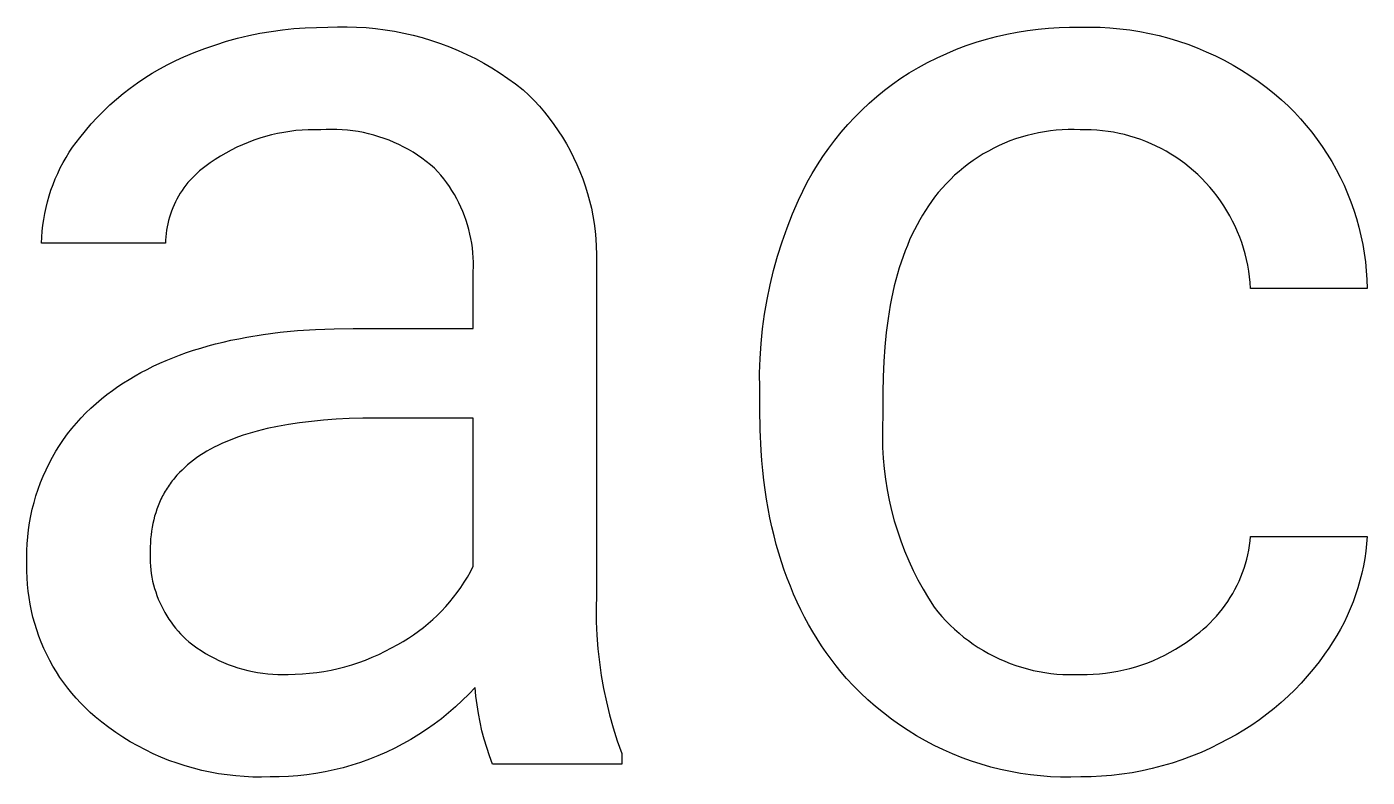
# Model space of a CAD drawing. Header units: millimetres. Extents: x 974 to 5700, y -47 to 3256.
# Drawn here: x 5552.68 to 5599.33, y 371.38 to 397.48 of the extents above; entities that cross this region are included whole.
import ezdxf

# ---------------------------------------------------------------- set-up
doc = ezdxf.new("R2010")
doc.units = ezdxf.units.MM
doc.header["$MEASUREMENT"] = 0
doc.layers.add('Domyślny', color=7, linetype='Continuous', true_color=0x000000)

msp = doc.modelspace()

# ---------------------------------------------------------------- linework, layer by layer
at = {"layer": 'Domyślny'}
for p, q in [((5563.16, 397.468), (5563.491, 397.482)), ((5563.491, 397.482), (5563.823, 397.485)), ((5563.823, 397.485), (5564.155, 397.476)), ((5564.155, 397.476), (5564.486, 397.457)), ((5588.603, 397.462), (5588.97, 397.471)), ((5588.97, 397.471), (5589.337, 397.468)), ((5589.337, 397.468), (5589.684, 397.473)), ((5589.684, 397.473), (5590.031, 397.467)), ((5559.632, 396.982), (5560.015, 397.087)), ((5560.015, 397.087), (5560.401, 397.18)), ((5560.401, 397.18), (5560.79, 397.26)), ((5560.79, 397.26), (5561.181, 397.327)), ((5561.181, 397.327), (5561.575, 397.381)), ((5561.575, 397.381), (5561.97, 397.423)), ((5561.97, 397.423), (5562.366, 397.451)), ((5562.366, 397.451), (5562.763, 397.466)), ((5562.763, 397.466), (5563.16, 397.468)), ((5564.486, 397.457), (5564.816, 397.427)), ((5564.816, 397.427), (5565.145, 397.385)), ((5565.145, 397.385), (5565.473, 397.333)), ((5565.473, 397.333), (5565.798, 397.269)), ((5565.798, 397.269), (5566.121, 397.195)), ((5566.121, 397.195), (5566.442, 397.11)), ((5566.442, 397.11), (5566.759, 397.014)), ((5566.759, 397.014), (5567.074, 396.907)), ((5585.723, 396.949), (5586.074, 397.055)), ((5586.074, 397.055), (5586.428, 397.15)), ((5586.428, 397.15), (5586.786, 397.232)), ((5586.786, 397.232), (5587.146, 397.302)), ((5587.146, 397.302), (5587.508, 397.36)), ((5587.508, 397.36), (5587.872, 397.406)), ((5587.872, 397.406), (5588.237, 397.44)), ((5588.237, 397.44), (5588.603, 397.462)), ((5590.031, 397.467), (5590.377, 397.449)), ((5590.377, 397.449), (5590.723, 397.419)), ((5590.723, 397.419), (5591.068, 397.377)), ((5591.068, 397.377), (5591.41, 397.323)), ((5591.41, 397.323), (5591.751, 397.257)), ((5591.751, 397.257), (5592.09, 397.179)), ((5592.09, 397.179), (5592.425, 397.09)), ((5592.425, 397.09), (5592.757, 396.99)), ((5558.141, 396.435), (5558.507, 396.59)), ((5558.507, 396.59), (5558.878, 396.733)), ((5558.878, 396.733), (5559.253, 396.863)), ((5559.253, 396.863), (5559.632, 396.982)), ((5567.074, 396.907), (5567.384, 396.79)), ((5567.384, 396.79), (5567.69, 396.663)), ((5567.69, 396.663), (5567.992, 396.526)), ((5584.36, 396.409), (5584.693, 396.561)), ((5584.693, 396.561), (5585.032, 396.702)), ((5585.032, 396.702), (5585.375, 396.831)), ((5585.375, 396.831), (5585.723, 396.949)), ((5592.757, 396.99), (5593.086, 396.878)), ((5593.086, 396.878), (5593.41, 396.754)), ((5593.41, 396.754), (5593.73, 396.62)), ((5593.73, 396.62), (5594.045, 396.475)), ((5557.311, 396.027), (5557.583, 396.173)), ((5557.583, 396.173), (5557.86, 396.309)), ((5557.86, 396.309), (5558.141, 396.435)), ((5567.992, 396.526), (5568.289, 396.378)), ((5568.289, 396.378), (5568.581, 396.221)), ((5568.581, 396.221), (5568.868, 396.054)), ((5583.392, 395.887), (5583.708, 396.072)), ((5583.708, 396.072), (5584.031, 396.246)), ((5584.031, 396.246), (5584.36, 396.409)), ((5594.045, 396.475), (5594.355, 396.319)), ((5594.355, 396.319), (5594.66, 396.152)), ((5594.66, 396.152), (5594.958, 395.975)), ((5556.526, 395.537), (5556.782, 395.709)), ((5556.782, 395.709), (5557.044, 395.873)), ((5557.044, 395.873), (5557.311, 396.027)), ((5568.868, 396.054), (5569.148, 395.877)), ((5569.148, 395.877), (5569.423, 395.692)), ((5569.423, 395.692), (5569.692, 395.497)), ((5582.812, 395.491), (5583.098, 395.694)), ((5583.098, 395.694), (5583.392, 395.887)), ((5594.958, 395.975), (5595.25, 395.787)), ((5595.25, 395.787), (5595.536, 395.59)), ((5555.795, 394.97), (5556.032, 395.167)), ((5556.032, 395.167), (5556.276, 395.356)), ((5556.276, 395.356), (5556.526, 395.537)), ((5569.692, 395.497), (5569.953, 395.293)), ((5569.953, 395.293), (5570.148, 395.108)), ((5582.261, 395.057), (5582.533, 395.279)), ((5582.533, 395.279), (5582.812, 395.491)), ((5595.536, 395.59), (5595.814, 395.383)), ((5595.814, 395.383), (5596.086, 395.167)), ((5596.086, 395.167), (5596.349, 394.941)), ((5555.341, 394.552), (5555.565, 394.765)), ((5555.565, 394.765), (5555.795, 394.97)), ((5570.148, 395.108), (5570.337, 394.917)), ((5570.337, 394.917), (5570.518, 394.72)), ((5570.518, 394.72), (5570.693, 394.516)), ((5581.74, 394.586), (5581.996, 394.826)), ((5581.996, 394.826), (5582.261, 395.057)), ((5596.349, 394.941), (5596.575, 394.73)), ((5596.575, 394.73), (5596.794, 394.512)), ((5554.917, 394.104), (5555.126, 394.331)), ((5555.126, 394.331), (5555.341, 394.552)), ((5570.693, 394.516), (5570.861, 394.307)), ((5570.861, 394.307), (5571.022, 394.092)), ((5581.253, 394.081), (5581.492, 394.338)), ((5581.492, 394.338), (5581.74, 394.586)), ((5596.794, 394.512), (5597.004, 394.286)), ((5597.004, 394.286), (5597.207, 394.054)), ((5554.524, 393.628), (5554.717, 393.869)), ((5554.717, 393.869), (5554.917, 394.104)), ((5561.408, 393.773), (5561.198, 393.725)), ((5561.619, 393.813), (5561.408, 393.773)), ((5561.832, 393.846), (5561.619, 393.813)), ((5562.046, 393.872), (5561.832, 393.846)), ((5562.26, 393.891), (5562.046, 393.872)), ((5562.475, 393.902), (5562.26, 393.891)), ((5562.69, 393.905), (5562.475, 393.902)), ((5562.906, 393.901), (5562.69, 393.905)), ((5563.092, 393.912), (5562.906, 393.901)), ((5563.279, 393.916), (5563.092, 393.912)), ((5563.466, 393.913), (5563.279, 393.916)), ((5563.652, 393.904), (5563.466, 393.913)), ((5563.838, 393.889), (5563.652, 393.904)), ((5564.024, 393.867), (5563.838, 393.889)), ((5564.208, 393.838), (5564.024, 393.867)), ((5564.392, 393.804), (5564.208, 393.838)), ((5564.574, 393.763), (5564.392, 393.804)), ((5564.755, 393.715), (5564.574, 393.763)), ((5571.022, 394.092), (5571.175, 393.871)), ((5571.175, 393.871), (5571.321, 393.646)), ((5580.802, 393.543), (5581.023, 393.816)), ((5581.023, 393.816), (5581.253, 394.081)), ((5587.69, 393.755), (5587.489, 393.704)), ((5587.893, 393.798), (5587.69, 393.755)), ((5588.097, 393.834), (5587.893, 393.798)), ((5588.302, 393.863), (5588.097, 393.834)), ((5588.508, 393.885), (5588.302, 393.863)), ((5588.715, 393.9), (5588.508, 393.885)), ((5588.922, 393.907), (5588.715, 393.9)), ((5589.13, 393.908), (5588.922, 393.907)), ((5589.337, 393.901), (5589.13, 393.908)), ((5589.532, 393.903), (5589.337, 393.901)), ((5589.727, 393.899), (5589.532, 393.903)), ((5589.922, 393.888), (5589.727, 393.899)), ((5590.116, 393.87), (5589.922, 393.888)), ((5590.31, 393.845), (5590.116, 393.87)), ((5590.503, 393.814), (5590.31, 393.845)), ((5590.694, 393.777), (5590.503, 393.814)), ((5590.885, 393.733), (5590.694, 393.777)), ((5597.207, 394.054), (5597.402, 393.814)), ((5597.402, 393.814), (5597.589, 393.568)), ((5554.157, 393.118), (5554.273, 393.292)), ((5554.273, 393.292), (5554.396, 393.462)), ((5554.396, 393.462), (5554.524, 393.628)), ((5559.984, 393.292), (5559.791, 393.196)), ((5560.18, 393.381), (5559.984, 393.292)), ((5560.378, 393.464), (5560.18, 393.381)), ((5560.58, 393.54), (5560.378, 393.464)), ((5560.784, 393.609), (5560.58, 393.54)), ((5560.99, 393.671), (5560.784, 393.609)), ((5561.198, 393.725), (5560.99, 393.671)), ((5564.934, 393.662), (5564.755, 393.715)), ((5565.111, 393.602), (5564.934, 393.662)), ((5565.285, 393.536), (5565.111, 393.602)), ((5565.458, 393.465), (5565.285, 393.536)), ((5565.628, 393.387), (5565.458, 393.465)), ((5565.795, 393.303), (5565.628, 393.387)), ((5565.959, 393.214), (5565.795, 393.303)), ((5571.321, 393.646), (5571.459, 393.415)), ((5571.459, 393.415), (5571.589, 393.18)), ((5580.59, 393.264), (5580.802, 393.543)), ((5586.516, 393.352), (5586.329, 393.261)), ((5586.705, 393.435), (5586.516, 393.352)), ((5586.897, 393.513), (5586.705, 393.435)), ((5587.092, 393.583), (5586.897, 393.513)), ((5587.29, 393.647), (5587.092, 393.583)), ((5587.489, 393.704), (5587.29, 393.647)), ((5591.073, 393.682), (5590.885, 393.733)), ((5591.26, 393.626), (5591.073, 393.682)), ((5591.445, 393.563), (5591.26, 393.626)), ((5591.627, 393.493), (5591.445, 393.563)), ((5591.807, 393.418), (5591.627, 393.493)), ((5591.985, 393.336), (5591.807, 393.418)), ((5592.159, 393.249), (5591.985, 393.336)), ((5597.589, 393.568), (5597.767, 393.316)), ((5597.767, 393.316), (5597.936, 393.058)), ((5553.942, 392.759), (5554.046, 392.94)), ((5554.046, 392.94), (5554.157, 393.118)), ((5559.235, 392.868), (5559.057, 392.747)), ((5559.417, 392.984), (5559.235, 392.868)), ((5559.602, 393.093), (5559.417, 392.984)), ((5559.791, 393.196), (5559.602, 393.093)), ((5566.12, 393.119), (5565.959, 393.214)), ((5566.277, 393.018), (5566.12, 393.119)), ((5566.431, 392.913), (5566.277, 393.018)), ((5566.581, 392.802), (5566.431, 392.913)), ((5571.589, 393.18), (5571.71, 392.941)), ((5571.71, 392.941), (5571.824, 392.698)), ((5580.196, 392.683), (5580.388, 392.977)), ((5580.388, 392.977), (5580.59, 393.264)), ((5585.617, 392.837), (5585.449, 392.716)), ((5585.79, 392.952), (5585.617, 392.837)), ((5585.966, 393.061), (5585.79, 392.952)), ((5586.146, 393.164), (5585.966, 393.061)), ((5586.329, 393.261), (5586.146, 393.164)), ((5592.331, 393.156), (5592.159, 393.249)), ((5592.499, 393.057), (5592.331, 393.156)), ((5592.664, 392.952), (5592.499, 393.057)), ((5592.825, 392.842), (5592.664, 392.952)), ((5592.982, 392.726), (5592.825, 392.842)), ((5597.936, 393.058), (5598.096, 392.794)), ((5553.668, 392.193), (5553.753, 392.385)), ((5553.753, 392.385), (5553.844, 392.573)), ((5553.844, 392.573), (5553.942, 392.759)), ((5558.604, 392.396), (5558.521, 392.317)), ((5558.69, 392.472), (5558.604, 392.396)), ((5558.778, 392.546), (5558.69, 392.472)), ((5558.869, 392.616), (5558.778, 392.546)), ((5558.962, 392.683), (5558.869, 392.616)), ((5559.057, 392.747), (5558.962, 392.683)), ((5566.727, 392.685), (5566.581, 392.802)), ((5566.869, 392.564), (5566.727, 392.685)), ((5566.981, 392.444), (5566.869, 392.564)), ((5567.089, 392.319), (5566.981, 392.444)), ((5571.824, 392.698), (5571.929, 392.451)), ((5571.929, 392.451), (5572.026, 392.201)), ((5579.842, 392.077), (5580.014, 392.383)), ((5580.014, 392.383), (5580.196, 392.683)), ((5585.126, 392.456), (5584.971, 392.319)), ((5585.285, 392.589), (5585.126, 392.456)), ((5585.449, 392.716), (5585.285, 392.589)), ((5593.135, 392.605), (5592.982, 392.726)), ((5593.284, 392.479), (5593.135, 392.605)), ((5593.429, 392.348), (5593.284, 392.479)), ((5593.575, 392.206), (5593.429, 392.348)), ((5598.096, 392.794), (5598.248, 392.525)), ((5598.248, 392.525), (5598.39, 392.25)), ((5553.518, 391.802), (5553.59, 391.999)), ((5553.59, 391.999), (5553.668, 392.193)), ((5558.147, 391.882), (5558.081, 391.788)), ((5558.216, 391.974), (5558.147, 391.882)), ((5558.287, 392.064), (5558.216, 391.974)), ((5558.362, 392.151), (5558.287, 392.064)), ((5558.44, 392.235), (5558.362, 392.151)), ((5558.521, 392.317), (5558.44, 392.235)), ((5567.192, 392.192), (5567.089, 392.319)), ((5567.291, 392.06), (5567.192, 392.192)), ((5567.386, 391.926), (5567.291, 392.06)), ((5567.476, 391.788), (5567.386, 391.926)), ((5572.026, 392.201), (5572.114, 391.947)), ((5572.114, 391.947), (5572.194, 391.691)), ((5579.681, 391.765), (5579.842, 392.077)), ((5584.536, 391.874), (5584.402, 391.716)), ((5584.676, 392.027), (5584.536, 391.874)), ((5584.821, 392.176), (5584.676, 392.027)), ((5584.971, 392.319), (5584.821, 392.176)), ((5593.717, 392.059), (5593.575, 392.206)), ((5593.853, 391.908), (5593.717, 392.059)), ((5593.983, 391.751), (5593.853, 391.908)), ((5598.39, 392.25), (5598.522, 391.971)), ((5598.522, 391.971), (5598.645, 391.688)), ((5553.396, 391.401), (5553.454, 391.602)), ((5553.454, 391.602), (5553.518, 391.802)), ((5557.904, 391.493), (5557.852, 391.391)), ((5557.96, 391.593), (5557.904, 391.493)), ((5558.019, 391.692), (5557.96, 391.593)), ((5558.081, 391.788), (5558.019, 391.692)), ((5567.561, 391.648), (5567.476, 391.788)), ((5567.641, 391.504), (5567.561, 391.648)), ((5567.717, 391.358), (5567.641, 391.504)), ((5572.194, 391.691), (5572.264, 391.432)), ((5572.264, 391.432), (5572.326, 391.17)), ((5579.326, 390.973), (5579.531, 391.448)), ((5579.531, 391.448), (5579.681, 391.765)), ((5584.162, 391.405), (5584.055, 391.252)), ((5584.273, 391.554), (5584.162, 391.405)), ((5584.402, 391.716), (5584.273, 391.554)), ((5594.109, 391.591), (5593.983, 391.751)), ((5594.228, 391.426), (5594.109, 391.591)), ((5594.342, 391.257), (5594.228, 391.426)), ((5598.645, 391.688), (5598.758, 391.401)), ((5553.266, 390.786), (5553.302, 390.993)), ((5553.302, 390.993), (5553.346, 391.198)), ((5553.346, 391.198), (5553.396, 391.401)), ((5557.678, 390.966), (5557.643, 390.857)), ((5557.716, 391.075), (5557.678, 390.966)), ((5557.757, 391.182), (5557.716, 391.075)), ((5557.803, 391.287), (5557.757, 391.182)), ((5557.852, 391.391), (5557.803, 391.287)), ((5567.787, 391.21), (5567.717, 391.358)), ((5567.852, 391.059), (5567.787, 391.21)), ((5567.913, 390.906), (5567.852, 391.059)), ((5572.326, 391.17), (5572.379, 390.907)), ((5579.137, 390.492), (5579.326, 390.973)), ((5583.952, 391.095), (5583.852, 390.934)), ((5584.055, 391.252), (5583.952, 391.095)), ((5594.449, 391.084), (5594.342, 391.257)), ((5594.551, 390.907), (5594.449, 391.084)), ((5598.758, 391.401), (5598.861, 391.11)), ((5598.861, 391.11), (5598.955, 390.815)), ((5553.215, 390.37), (5553.237, 390.579)), ((5553.237, 390.579), (5553.266, 390.786)), ((5557.562, 390.522), (5557.543, 390.409)), ((5557.585, 390.635), (5557.562, 390.522)), ((5557.612, 390.746), (5557.585, 390.635)), ((5557.643, 390.857), (5557.612, 390.746)), ((5567.967, 390.751), (5567.913, 390.906)), ((5568.017, 390.594), (5567.967, 390.751)), ((5568.062, 390.436), (5568.017, 390.594)), ((5572.379, 390.907), (5572.422, 390.642)), ((5572.422, 390.642), (5572.457, 390.376)), ((5578.964, 390.004), (5579.137, 390.492)), ((5583.662, 390.6), (5583.572, 390.427)), ((5583.755, 390.769), (5583.662, 390.6)), ((5583.852, 390.934), (5583.755, 390.769)), ((5594.646, 390.727), (5594.551, 390.907)), ((5594.735, 390.544), (5594.646, 390.727)), ((5594.818, 390.357), (5594.735, 390.544)), ((5598.955, 390.815), (5599.038, 390.518)), ((5599.038, 390.518), (5599.11, 390.218)), ((5553.192, 389.952), (5553.2, 390.161)), ((5553.2, 390.161), (5553.215, 390.37)), ((5557.508, 390.067), (5557.504, 389.952)), ((5557.516, 390.181), (5557.508, 390.067)), ((5557.527, 390.295), (5557.516, 390.181)), ((5557.543, 390.409), (5557.527, 390.295)), ((5568.1, 390.276), (5568.062, 390.436)), ((5568.134, 390.115), (5568.1, 390.276)), ((5568.162, 389.953), (5568.134, 390.115)), ((5572.457, 390.376), (5572.483, 390.109)), ((5572.483, 390.109), (5572.499, 389.841)), ((5583.404, 390.068), (5583.325, 389.882)), ((5583.486, 390.249), (5583.404, 390.068)), ((5583.572, 390.427), (5583.486, 390.249)), ((5594.894, 390.168), (5594.818, 390.357)), ((5594.964, 389.977), (5594.894, 390.168)), ((5599.11, 390.218), (5599.173, 389.915)), ((5557.504, 389.952), (5553.192, 389.952)), ((5568.184, 389.79), (5568.162, 389.953)), ((5568.201, 389.627), (5568.184, 389.79)), ((5568.213, 389.463), (5568.201, 389.627)), ((5572.499, 389.841), (5572.506, 389.573)), ((5572.506, 389.573), (5572.504, 389.304)), ((5578.809, 389.511), (5578.964, 390.004)), ((5583.25, 389.692), (5583.178, 389.499)), ((5583.325, 389.882), (5583.25, 389.692)), ((5595.026, 389.783), (5594.964, 389.977)), ((5595.082, 389.587), (5595.026, 389.783)), ((5595.131, 389.389), (5595.082, 389.587)), ((5599.173, 389.915), (5599.225, 389.611)), ((5599.225, 389.611), (5599.267, 389.305)), ((5568.219, 389.298), (5568.213, 389.463)), ((5568.214, 388.97), (5568.219, 389.134)), ((5568.219, 389.134), (5568.219, 389.298)), ((5572.504, 389.304), (5572.504, 377.72)), ((5578.67, 389.012), (5578.809, 389.511)), ((5583.044, 389.099), (5582.983, 388.893)), ((5583.109, 389.301), (5583.044, 389.099)), ((5583.178, 389.499), (5583.109, 389.301)), ((5595.173, 389.19), (5595.131, 389.389)), ((5595.208, 388.989), (5595.173, 389.19)), ((5599.267, 389.305), (5599.298, 388.998)), ((5568.214, 386.992), (5568.214, 388.97)), ((5578.548, 388.51), (5578.67, 389.012)), ((5582.925, 388.682), (5582.87, 388.468)), ((5582.983, 388.893), (5582.925, 388.682)), ((5595.236, 388.787), (5595.208, 388.989)), ((5595.257, 388.584), (5595.236, 388.787)), ((5599.298, 388.998), (5599.319, 388.69)), ((5599.319, 388.69), (5599.329, 388.381)), ((5578.444, 388.003), (5578.548, 388.51)), ((5582.82, 388.25), (5582.772, 388.027)), ((5582.87, 388.468), (5582.82, 388.25)), ((5595.271, 388.381), (5595.257, 388.584)), ((5599.329, 388.381), (5595.271, 388.381)), ((5578.357, 387.493), (5578.444, 388.003)), ((5582.728, 387.801), (5582.688, 387.57)), ((5582.772, 388.027), (5582.728, 387.801)), ((5578.287, 386.981), (5578.357, 387.493)), ((5582.651, 387.335), (5582.588, 386.854)), ((5582.688, 387.57), (5582.651, 387.335)), ((5560.331, 386.688), (5560.902, 386.781)), ((5560.902, 386.781), (5561.492, 386.857)), ((5561.492, 386.857), (5562.101, 386.916)), ((5562.101, 386.916), (5562.729, 386.958)), ((5562.729, 386.958), (5563.375, 386.983)), ((5563.375, 386.983), (5564.041, 386.992)), ((5564.041, 386.992), (5568.214, 386.992)), ((5578.235, 386.466), (5578.287, 386.981)), ((5582.588, 386.854), (5582.539, 386.355)), ((5558.481, 386.231), (5558.731, 386.309)), ((5558.731, 386.309), (5558.986, 386.383)), ((5558.986, 386.383), (5559.245, 386.452)), ((5559.245, 386.452), (5559.51, 386.517)), ((5559.51, 386.517), (5559.778, 386.579)), ((5559.778, 386.579), (5560.052, 386.635)), ((5560.052, 386.635), (5560.331, 386.688)), ((5578.201, 385.95), (5578.235, 386.466)), ((5582.539, 386.355), (5582.504, 385.841)), ((5557.302, 385.778), (5557.528, 385.877)), ((5557.528, 385.877), (5557.759, 385.972)), ((5557.759, 385.972), (5557.995, 386.062)), ((5557.995, 386.062), (5558.236, 386.149)), ((5558.236, 386.149), (5558.481, 386.231)), ((5578.184, 385.433), (5578.201, 385.95)), ((5582.504, 385.841), (5582.483, 385.31)), ((5556.444, 385.34), (5556.651, 385.456)), ((5556.651, 385.456), (5556.863, 385.567)), ((5556.863, 385.567), (5557.08, 385.675)), ((5557.08, 385.675), (5557.302, 385.778)), ((5578.185, 384.916), (5578.184, 385.433)), ((5555.661, 384.834), (5555.85, 384.967)), ((5555.85, 384.967), (5556.043, 385.095)), ((5556.043, 385.095), (5556.241, 385.22)), ((5556.241, 385.22), (5556.444, 385.34)), ((5578.185, 384.195), (5578.185, 384.916)), ((5582.483, 385.31), (5582.476, 384.763)), ((5555.089, 384.384), (5555.275, 384.541)), ((5555.275, 384.541), (5555.466, 384.691)), ((5555.466, 384.691), (5555.661, 384.834)), ((5582.476, 384.763), (5582.476, 383.955)), ((5554.567, 383.878), (5554.735, 384.052)), ((5554.735, 384.052), (5554.909, 384.221)), ((5554.909, 384.221), (5555.089, 384.384)), ((5578.197, 383.461), (5578.185, 384.195)), ((5582.476, 383.955), (5582.458, 383.585)), ((5554.099, 383.32), (5554.248, 383.511)), ((5554.248, 383.511), (5554.404, 383.697)), ((5554.404, 383.697), (5554.567, 383.878)), ((5561.043, 383.505), (5560.868, 383.464)), ((5561.404, 383.582), (5561.043, 383.505)), ((5561.782, 383.65), (5561.404, 383.582)), ((5562.174, 383.708), (5561.782, 383.65)), ((5562.582, 383.758), (5562.174, 383.708)), ((5563.005, 383.799), (5562.582, 383.758)), ((5563.444, 383.83), (5563.005, 383.799)), ((5563.898, 383.853), (5563.444, 383.83)), ((5564.368, 383.866), (5563.898, 383.853)), ((5564.853, 383.871), (5564.368, 383.866)), ((5568.214, 383.871), (5564.853, 383.871)), ((5568.214, 378.716), (5568.214, 383.871)), ((5582.458, 383.585), (5582.454, 383.216)), ((5553.82, 382.922), (5553.956, 383.124)), ((5553.956, 383.124), (5554.099, 383.32)), ((5559.605, 383.048), (5559.465, 382.986)), ((5559.75, 383.108), (5559.605, 383.048)), ((5559.898, 383.166), (5559.75, 383.108)), ((5560.05, 383.221), (5559.898, 383.166)), ((5560.206, 383.274), (5560.05, 383.221)), ((5560.365, 383.325), (5560.206, 383.274)), ((5560.529, 383.373), (5560.365, 383.325)), ((5560.696, 383.42), (5560.529, 383.373)), ((5560.868, 383.464), (5560.696, 383.42)), ((5578.232, 382.747), (5578.197, 383.461)), ((5582.454, 383.216), (5582.462, 382.847)), ((5553.569, 382.507), (5553.691, 382.717)), ((5553.691, 382.717), (5553.82, 382.922)), ((5558.703, 382.567), (5558.589, 382.489)), ((5558.82, 382.642), (5558.703, 382.567)), ((5558.941, 382.716), (5558.82, 382.642)), ((5559.066, 382.787), (5558.941, 382.716)), ((5559.195, 382.855), (5559.066, 382.787)), ((5559.328, 382.922), (5559.195, 382.855)), ((5559.465, 382.986), (5559.328, 382.922)), ((5578.259, 382.397), (5578.232, 382.747)), ((5582.462, 382.847), (5582.483, 382.478)), ((5553.248, 381.854), (5553.348, 382.075)), ((5553.348, 382.075), (5553.455, 382.293)), ((5553.455, 382.293), (5553.569, 382.507)), ((5558.174, 382.155), (5558.079, 382.066)), ((5558.272, 382.242), (5558.174, 382.155)), ((5558.374, 382.326), (5558.272, 382.242)), ((5558.48, 382.409), (5558.374, 382.326)), ((5558.589, 382.489), (5558.48, 382.409)), ((5578.291, 382.053), (5578.259, 382.397)), ((5582.483, 382.478), (5582.516, 382.11)), ((5582.516, 382.11), (5582.562, 381.743)), ((5553.072, 381.401), (5553.156, 381.629)), ((5553.156, 381.629), (5553.248, 381.854)), ((5557.703, 381.637), (5557.666, 381.586)), ((5557.741, 381.686), (5557.703, 381.637)), ((5557.78, 381.736), (5557.741, 381.686)), ((5557.82, 381.785), (5557.78, 381.736)), ((5557.902, 381.881), (5557.82, 381.785)), ((5557.989, 381.974), (5557.902, 381.881)), ((5558.079, 382.066), (5557.989, 381.974)), ((5578.33, 381.713), (5578.291, 382.053)), ((5578.374, 381.378), (5578.33, 381.713)), ((5582.562, 381.743), (5582.621, 381.378)), ((5552.928, 380.938), (5552.996, 381.171)), ((5552.996, 381.171), (5553.072, 381.401)), ((5557.404, 381.162), (5557.376, 381.106)), ((5557.433, 381.217), (5557.404, 381.162)), ((5557.464, 381.271), (5557.433, 381.217)), ((5557.495, 381.325), (5557.464, 381.271)), ((5557.527, 381.378), (5557.495, 381.325)), ((5557.56, 381.431), (5557.527, 381.378)), ((5557.594, 381.483), (5557.56, 381.431)), ((5557.63, 381.535), (5557.594, 381.483)), ((5557.666, 381.586), (5557.63, 381.535)), ((5578.424, 381.048), (5578.374, 381.378)), ((5582.621, 381.378), (5582.692, 381.016)), ((5552.816, 380.466), (5552.868, 380.703)), ((5552.868, 380.703), (5552.928, 380.938)), ((5557.204, 380.701), (5557.163, 380.581)), ((5557.248, 380.82), (5557.204, 380.701)), ((5557.272, 380.878), (5557.248, 380.82)), ((5557.296, 380.936), (5557.272, 380.878)), ((5557.322, 380.993), (5557.296, 380.936)), ((5557.348, 381.05), (5557.322, 380.993)), ((5557.376, 381.106), (5557.348, 381.05)), ((5578.48, 380.723), (5578.424, 381.048)), ((5578.542, 380.403), (5578.48, 380.723)), ((5582.692, 381.016), (5582.775, 380.656)), ((5552.737, 379.987), (5552.772, 380.227)), ((5552.772, 380.227), (5552.816, 380.466)), ((5557.094, 380.332), (5557.065, 380.205)), ((5557.127, 380.458), (5557.094, 380.332)), ((5557.163, 380.581), (5557.127, 380.458)), ((5578.61, 380.088), (5578.542, 380.403)), ((5582.775, 380.656), (5582.871, 380.299)), ((5582.871, 380.299), (5582.979, 379.945)), ((5552.69, 379.503), (5552.709, 379.745)), ((5552.709, 379.745), (5552.737, 379.987)), ((5557.002, 379.809), (5556.988, 379.672)), ((5557.019, 379.943), (5557.002, 379.809)), ((5557.04, 380.075), (5557.019, 379.943)), ((5557.065, 380.205), (5557.04, 380.075)), ((5578.684, 379.777), (5578.61, 380.088)), ((5578.764, 379.472), (5578.684, 379.777)), ((5582.979, 379.945), (5583.098, 379.596)), ((5595.255, 379.597), (5595.271, 379.758)), ((5595.271, 379.758), (5599.329, 379.758)), ((5599.329, 379.758), (5599.308, 379.498)), ((5552.68, 379.261), (5552.69, 379.503)), ((5556.973, 379.393), (5556.971, 379.249)), ((5556.979, 379.534), (5556.973, 379.393)), ((5556.988, 379.672), (5556.979, 379.534)), ((5578.85, 379.172), (5578.764, 379.472)), ((5583.098, 379.596), (5583.23, 379.251)), ((5595.173, 379.12), (5595.206, 379.278)), ((5595.206, 379.278), (5595.233, 379.437)), ((5595.233, 379.437), (5595.255, 379.597)), ((5599.308, 379.498), (5599.279, 379.24)), ((5552.678, 379.018), (5552.68, 379.261)), ((5552.684, 378.776), (5552.678, 379.018)), ((5556.971, 379.249), (5556.966, 379.118)), ((5556.966, 379.118), (5556.966, 378.986)), ((5556.966, 378.986), (5556.971, 378.855)), ((5556.971, 378.855), (5556.979, 378.723)), ((5578.941, 378.876), (5578.85, 379.172)), ((5579.039, 378.586), (5578.941, 378.876)), ((5583.23, 379.251), (5583.374, 378.91)), ((5583.374, 378.91), (5583.529, 378.575)), ((5595.092, 378.807), (5595.135, 378.962)), ((5595.135, 378.962), (5595.173, 379.12)), ((5599.241, 378.983), (5599.195, 378.727)), ((5599.279, 379.24), (5599.241, 378.983)), ((5552.682, 378.545), (5552.684, 378.776)), ((5552.689, 378.314), (5552.682, 378.545)), ((5556.979, 378.723), (5556.992, 378.593)), ((5556.992, 378.593), (5557.01, 378.462)), ((5557.01, 378.462), (5557.032, 378.332)), ((5568.01, 378.342), (5568.115, 378.528)), ((5568.115, 378.528), (5568.214, 378.716)), ((5579.142, 378.3), (5579.039, 378.586)), ((5583.529, 378.575), (5583.695, 378.245)), ((5594.868, 378.201), (5594.931, 378.35)), ((5594.931, 378.35), (5594.99, 378.5)), ((5594.99, 378.5), (5595.044, 378.653)), ((5595.044, 378.653), (5595.092, 378.807)), ((5599.14, 378.472), (5599.076, 378.22)), ((5599.195, 378.727), (5599.14, 378.472)), ((5552.703, 378.084), (5552.689, 378.314)), ((5552.725, 377.854), (5552.703, 378.084)), ((5557.032, 378.332), (5557.058, 378.204)), ((5557.058, 378.204), (5557.089, 378.076)), ((5557.089, 378.076), (5557.123, 377.949)), ((5557.123, 377.949), (5557.163, 377.823)), ((5567.66, 377.809), (5567.782, 377.983)), ((5567.782, 377.983), (5567.899, 378.161)), ((5567.899, 378.161), (5568.01, 378.342)), ((5579.252, 378.019), (5579.142, 378.3)), ((5579.367, 377.743), (5579.252, 378.019)), ((5583.695, 378.245), (5583.873, 377.921)), ((5583.873, 377.921), (5584.061, 377.603)), ((5594.647, 377.77), (5594.726, 377.911)), ((5594.726, 377.911), (5594.799, 378.055)), ((5594.799, 378.055), (5594.868, 378.201)), ((5599.005, 377.97), (5598.924, 377.723)), ((5599.076, 378.22), (5599.005, 377.97)), ((5552.756, 377.625), (5552.725, 377.854)), ((5552.793, 377.397), (5552.756, 377.625)), ((5557.163, 377.823), (5557.206, 377.699)), ((5557.206, 377.699), (5557.253, 377.576)), ((5557.253, 377.576), (5557.305, 377.455)), ((5557.305, 377.455), (5557.36, 377.336)), ((5567.257, 377.314), (5567.397, 377.474)), ((5567.397, 377.474), (5567.531, 377.639)), ((5567.531, 377.639), (5567.66, 377.809)), ((5572.504, 377.72), (5572.494, 377.252)), ((5579.488, 377.472), (5579.367, 377.743)), ((5579.615, 377.206), (5579.488, 377.472)), ((5584.061, 377.603), (5584.261, 377.292)), ((5594.385, 377.363), (5594.477, 377.495)), ((5594.477, 377.495), (5594.564, 377.631)), ((5594.564, 377.631), (5594.647, 377.77)), ((5598.836, 377.478), (5598.739, 377.237)), ((5598.924, 377.723), (5598.836, 377.478)), ((5552.839, 377.171), (5552.793, 377.397)), ((5552.892, 376.947), (5552.839, 377.171)), ((5552.954, 376.724), (5552.892, 376.947)), ((5557.36, 377.336), (5557.42, 377.219)), ((5557.42, 377.219), (5557.483, 377.103)), ((5557.483, 377.103), (5557.551, 376.99)), ((5557.551, 376.99), (5557.622, 376.88)), ((5566.806, 376.862), (5566.961, 377.007)), ((5566.961, 377.007), (5567.112, 377.158)), ((5567.112, 377.158), (5567.257, 377.314)), ((5572.494, 377.252), (5572.498, 376.784)), ((5579.748, 376.945), (5579.615, 377.206)), ((5579.887, 376.689), (5579.748, 376.945)), ((5584.261, 377.292), (5584.391, 377.129)), ((5584.391, 377.129), (5584.527, 376.971)), ((5584.527, 376.971), (5584.668, 376.818)), ((5593.973, 376.865), (5594.082, 376.984)), ((5594.082, 376.984), (5594.187, 377.107)), ((5594.187, 377.107), (5594.288, 377.233)), ((5594.288, 377.233), (5594.385, 377.363)), ((5598.635, 376.998), (5598.522, 376.764)), ((5598.739, 377.237), (5598.635, 376.998)), ((5553.022, 376.504), (5552.954, 376.724)), ((5553.098, 376.286), (5553.022, 376.504)), ((5557.622, 376.88), (5557.697, 376.771)), ((5557.697, 376.771), (5557.775, 376.666)), ((5557.775, 376.666), (5557.857, 376.563)), ((5557.857, 376.563), (5557.942, 376.462)), ((5566.312, 376.457), (5566.481, 376.587)), ((5566.481, 376.587), (5566.646, 376.721)), ((5566.646, 376.721), (5566.806, 376.862)), ((5572.498, 376.784), (5572.519, 376.316)), ((5580.032, 376.438), (5579.887, 376.689)), ((5584.668, 376.818), (5584.814, 376.67)), ((5584.814, 376.67), (5584.965, 376.526)), ((5584.965, 376.526), (5585.122, 376.388)), ((5593.499, 376.426), (5593.623, 376.53)), ((5593.623, 376.53), (5593.744, 376.638)), ((5593.744, 376.638), (5593.86, 376.749)), ((5593.86, 376.749), (5593.973, 376.865)), ((5598.402, 376.533), (5598.274, 376.307)), ((5598.522, 376.764), (5598.402, 376.533)), ((5553.182, 376.071), (5553.098, 376.286)), ((5553.273, 375.858), (5553.182, 376.071)), ((5557.942, 376.462), (5558.031, 376.365)), ((5558.031, 376.365), (5558.122, 376.271)), ((5558.122, 376.271), (5558.217, 376.18)), ((5558.217, 376.18), (5558.315, 376.092)), ((5558.315, 376.092), (5558.455, 375.984)), ((5565.594, 376), (5565.779, 376.105)), ((5565.779, 376.105), (5565.961, 376.217)), ((5565.961, 376.217), (5566.138, 376.334)), ((5566.138, 376.334), (5566.312, 376.457)), ((5572.519, 376.316), (5572.554, 375.849)), ((5580.183, 376.192), (5580.032, 376.438)), ((5580.339, 375.95), (5580.183, 376.192)), ((5585.122, 376.388), (5585.283, 376.256)), ((5585.283, 376.256), (5585.448, 376.129)), ((5585.448, 376.129), (5585.618, 376.008)), ((5592.846, 375.948), (5593.025, 376.068)), ((5593.025, 376.068), (5593.201, 376.195)), ((5593.201, 376.195), (5593.372, 376.327)), ((5593.372, 376.327), (5593.499, 376.426)), ((5598.138, 376.085), (5597.995, 375.867)), ((5598.274, 376.307), (5598.138, 376.085)), ((5553.371, 375.649), (5553.273, 375.858)), ((5553.476, 375.444), (5553.371, 375.649)), ((5558.455, 375.984), (5558.599, 375.88)), ((5558.599, 375.88), (5558.745, 375.781)), ((5558.745, 375.781), (5558.896, 375.687)), ((5558.896, 375.687), (5559.049, 375.599)), ((5559.049, 375.599), (5559.205, 375.516)), ((5564.467, 375.455), (5564.699, 375.549)), ((5564.699, 375.549), (5564.929, 375.65)), ((5564.929, 375.65), (5565.154, 375.759)), ((5565.154, 375.759), (5565.376, 375.876)), ((5565.376, 375.876), (5565.594, 376)), ((5572.554, 375.849), (5572.605, 375.384)), ((5580.502, 375.714), (5580.339, 375.95)), ((5580.67, 375.482), (5580.502, 375.714)), ((5585.618, 376.008), (5585.791, 375.893)), ((5585.791, 375.893), (5585.969, 375.784)), ((5585.969, 375.784), (5586.15, 375.681)), ((5586.15, 375.681), (5586.335, 375.585)), ((5586.335, 375.585), (5586.523, 375.495)), ((5592.088, 375.531), (5592.283, 375.625)), ((5592.283, 375.625), (5592.474, 375.726)), ((5592.474, 375.726), (5592.662, 375.834)), ((5592.662, 375.834), (5592.846, 375.948)), ((5597.845, 375.655), (5597.654, 375.395)), ((5597.995, 375.867), (5597.845, 375.655)), ((5553.588, 375.242), (5553.476, 375.444)), ((5553.707, 375.044), (5553.588, 375.242)), ((5559.205, 375.516), (5559.364, 375.438)), ((5559.364, 375.438), (5559.526, 375.366)), ((5559.526, 375.366), (5559.69, 375.299)), ((5559.69, 375.299), (5559.856, 375.238)), ((5559.856, 375.238), (5560.024, 375.182)), ((5560.024, 375.182), (5560.194, 375.133)), ((5560.194, 375.133), (5560.365, 375.089)), ((5560.365, 375.089), (5560.538, 375.051)), ((5563.018, 375.059), (5563.265, 375.105)), ((5563.265, 375.105), (5563.51, 375.159)), ((5563.51, 375.159), (5563.752, 375.221)), ((5563.752, 375.221), (5563.993, 375.291)), ((5563.993, 375.291), (5564.231, 375.369)), ((5564.231, 375.369), (5564.467, 375.455)), ((5572.605, 375.384), (5572.671, 374.92)), ((5580.845, 375.256), (5580.67, 375.482)), ((5581.025, 375.034), (5580.845, 375.256)), ((5586.523, 375.495), (5586.714, 375.411)), ((5586.714, 375.411), (5586.907, 375.334)), ((5586.907, 375.334), (5587.104, 375.264)), ((5587.104, 375.264), (5587.302, 375.201)), ((5587.302, 375.201), (5587.503, 375.145)), ((5587.503, 375.145), (5587.705, 375.095)), ((5587.705, 375.095), (5587.909, 375.053)), ((5590.651, 375.067), (5590.863, 375.112)), ((5590.863, 375.112), (5591.073, 375.164)), ((5591.073, 375.164), (5591.281, 375.223)), ((5591.281, 375.223), (5591.487, 375.29)), ((5591.487, 375.29), (5591.69, 375.363)), ((5591.69, 375.363), (5591.891, 375.444)), ((5591.891, 375.444), (5592.088, 375.531)), ((5597.454, 375.142), (5597.245, 374.895)), ((5597.654, 375.395), (5597.454, 375.142)), ((5553.832, 374.851), (5553.707, 375.044)), ((5553.964, 374.662), (5553.832, 374.851)), ((5554.103, 374.477), (5553.964, 374.662)), ((5560.538, 375.051), (5560.712, 375.02)), ((5560.712, 375.02), (5560.887, 374.994)), ((5560.887, 374.994), (5561.063, 374.974)), ((5561.063, 374.974), (5561.24, 374.96)), ((5561.24, 374.96), (5561.416, 374.952)), ((5561.416, 374.952), (5561.593, 374.951)), ((5561.593, 374.951), (5561.77, 374.955)), ((5561.77, 374.955), (5562.021, 374.959)), ((5562.021, 374.959), (5562.271, 374.972)), ((5562.271, 374.972), (5562.521, 374.993)), ((5562.521, 374.993), (5562.77, 375.022)), ((5562.77, 375.022), (5563.018, 375.059)), ((5572.671, 374.92), (5572.753, 374.459)), ((5581.211, 374.817), (5581.025, 375.034)), ((5581.45, 374.56), (5581.211, 374.817)), ((5587.909, 375.053), (5588.115, 375.017)), ((5588.115, 375.017), (5588.321, 374.989)), ((5588.321, 374.989), (5588.528, 374.968)), ((5588.528, 374.968), (5588.736, 374.954)), ((5588.736, 374.954), (5588.944, 374.947)), ((5588.944, 374.947), (5589.153, 374.947)), ((5589.153, 374.947), (5589.361, 374.955)), ((5589.361, 374.955), (5589.577, 374.955)), ((5589.577, 374.955), (5589.793, 374.962)), ((5589.793, 374.962), (5590.009, 374.977)), ((5590.009, 374.977), (5590.224, 375)), ((5590.224, 375), (5590.438, 375.03)), ((5590.438, 375.03), (5590.651, 375.067)), ((5597.029, 374.655), (5596.805, 374.422)), ((5597.245, 374.895), (5597.029, 374.655)), ((5554.248, 374.297), (5554.103, 374.477)), ((5554.399, 374.123), (5554.248, 374.297)), ((5568.063, 374.269), (5567.835, 374.043)), ((5568.283, 374.502), (5568.063, 374.269)), ((5568.311, 374.198), (5568.283, 374.502)), ((5568.348, 373.896), (5568.311, 374.198)), ((5572.753, 374.459), (5572.85, 374.001)), ((5581.698, 374.31), (5581.45, 374.56)), ((5581.953, 374.069), (5581.698, 374.31)), ((5596.574, 374.198), (5596.335, 373.98)), ((5596.805, 374.422), (5596.574, 374.198)), ((5554.555, 373.953), (5554.399, 374.123)), ((5554.718, 373.789), (5554.555, 373.953)), ((5554.886, 373.631), (5554.718, 373.789)), ((5567.6, 373.825), (5567.357, 373.615)), ((5567.835, 374.043), (5567.6, 373.825)), ((5568.395, 373.594), (5568.348, 373.896)), ((5572.85, 374.001), (5572.961, 373.546)), ((5582.217, 373.837), (5581.953, 374.069)), ((5582.489, 373.614), (5582.217, 373.837)), ((5596.089, 373.771), (5595.836, 373.57)), ((5596.335, 373.98), (5596.089, 373.771)), ((5555.059, 373.478), (5554.886, 373.631)), ((5555.291, 373.289), (5555.059, 373.478)), ((5555.529, 373.108), (5555.291, 373.289)), ((5566.851, 373.22), (5566.589, 373.035)), ((5567.107, 373.413), (5566.851, 373.22)), ((5567.357, 373.615), (5567.107, 373.413)), ((5568.453, 373.295), (5568.395, 373.594)), ((5568.52, 372.997), (5568.453, 373.295)), ((5572.961, 373.546), (5573.088, 373.095)), ((5582.768, 373.4), (5582.489, 373.614)), ((5583.054, 373.196), (5582.768, 373.4)), ((5595.577, 373.377), (5595.311, 373.194)), ((5595.836, 373.57), (5595.577, 373.377)), ((5555.773, 372.934), (5555.529, 373.108)), ((5556.022, 372.769), (5555.773, 372.934)), ((5556.277, 372.613), (5556.022, 372.769)), ((5566.32, 372.86), (5566.046, 372.693)), ((5566.589, 373.035), (5566.32, 372.86)), ((5568.597, 372.702), (5568.52, 372.997)), ((5573.088, 373.095), (5573.229, 372.649)), ((5583.347, 373.002), (5583.054, 373.196)), ((5583.646, 372.818), (5583.347, 373.002)), ((5583.951, 372.644), (5583.646, 372.818)), ((5594.763, 372.853), (5594.481, 372.696)), ((5595.04, 373.019), (5594.763, 372.853)), ((5595.311, 373.194), (5595.04, 373.019)), ((5556.538, 372.465), (5556.277, 372.613)), ((5556.803, 372.326), (5556.538, 372.465)), ((5557.072, 372.197), (5556.803, 372.326)), ((5565.481, 372.388), (5565.192, 372.25)), ((5565.766, 372.536), (5565.481, 372.388)), ((5566.046, 372.693), (5565.766, 372.536)), ((5568.684, 372.41), (5568.597, 372.702)), ((5568.78, 372.12), (5568.684, 372.41)), ((5573.229, 372.649), (5573.385, 372.207)), ((5584.262, 372.481), (5583.951, 372.644)), ((5584.579, 372.328), (5584.262, 372.481)), ((5584.901, 372.186), (5584.579, 372.328)), ((5593.872, 372.39), (5593.545, 372.243)), ((5594.194, 372.548), (5593.872, 372.39)), ((5594.481, 372.696), (5594.194, 372.548)), ((5557.346, 372.076), (5557.072, 372.197)), ((5557.624, 371.964), (5557.346, 372.076)), ((5557.905, 371.863), (5557.624, 371.964)), ((5558.19, 371.77), (5557.905, 371.863)), ((5564.297, 371.895), (5563.991, 371.797)), ((5564.599, 372.003), (5564.297, 371.895)), ((5564.897, 372.122), (5564.599, 372.003)), ((5565.192, 372.25), (5564.897, 372.122)), ((5568.886, 371.834), (5568.78, 372.12)), ((5573.385, 371.834), (5568.886, 371.834)), ((5573.385, 372.207), (5573.385, 371.834)), ((5585.227, 372.056), (5584.901, 372.186)), ((5585.557, 371.936), (5585.227, 372.056)), ((5585.892, 371.828), (5585.557, 371.936)), ((5586.229, 371.731), (5585.892, 371.828)), ((5592.537, 371.87), (5592.194, 371.769)), ((5592.877, 371.983), (5592.537, 371.87)), ((5593.214, 372.107), (5592.877, 371.983)), ((5593.545, 372.243), (5593.214, 372.107)), ((5558.477, 371.687), (5558.19, 371.77)), ((5558.767, 371.614), (5558.477, 371.687)), ((5559.06, 371.551), (5558.767, 371.614)), ((5559.354, 371.498), (5559.06, 371.551)), ((5559.65, 371.455), (5559.354, 371.498)), ((5559.948, 371.421), (5559.65, 371.455)), ((5560.246, 371.398), (5559.948, 371.421)), ((5560.545, 371.385), (5560.246, 371.398)), ((5560.844, 371.382), (5560.545, 371.385)), ((5561.143, 371.389), (5560.844, 371.382)), ((5561.464, 371.391), (5561.143, 371.389)), ((5561.785, 371.405), (5561.464, 371.391)), ((5562.105, 371.429), (5561.785, 371.405)), ((5562.424, 371.464), (5562.105, 371.429)), ((5562.742, 371.509), (5562.424, 371.464)), ((5563.057, 371.565), (5562.742, 371.509)), ((5563.371, 371.632), (5563.057, 371.565)), ((5563.683, 371.71), (5563.371, 371.632)), ((5563.991, 371.797), (5563.683, 371.71)), ((5586.57, 371.646), (5586.229, 371.731)), ((5586.914, 371.572), (5586.57, 371.646)), ((5587.26, 371.51), (5586.914, 371.572)), ((5587.608, 371.46), (5587.26, 371.51)), ((5587.957, 371.422), (5587.608, 371.46)), ((5588.307, 371.396), (5587.957, 371.422)), ((5588.658, 371.381), (5588.307, 371.396)), ((5589.01, 371.379), (5588.658, 371.381)), ((5589.361, 371.389), (5589.01, 371.379)), ((5589.719, 371.394), (5589.361, 371.389)), ((5590.077, 371.411), (5589.719, 371.394)), ((5590.434, 371.44), (5590.077, 371.411)), ((5590.79, 371.482), (5590.434, 371.44)), ((5591.145, 371.536), (5590.79, 371.482)), ((5591.497, 371.602), (5591.145, 371.536)), ((5591.847, 371.679), (5591.497, 371.602)), ((5592.194, 371.769), (5591.847, 371.679))]:
    msp.add_line(p, q, dxfattribs=at)

doc.saveas('drawing.dxf')
